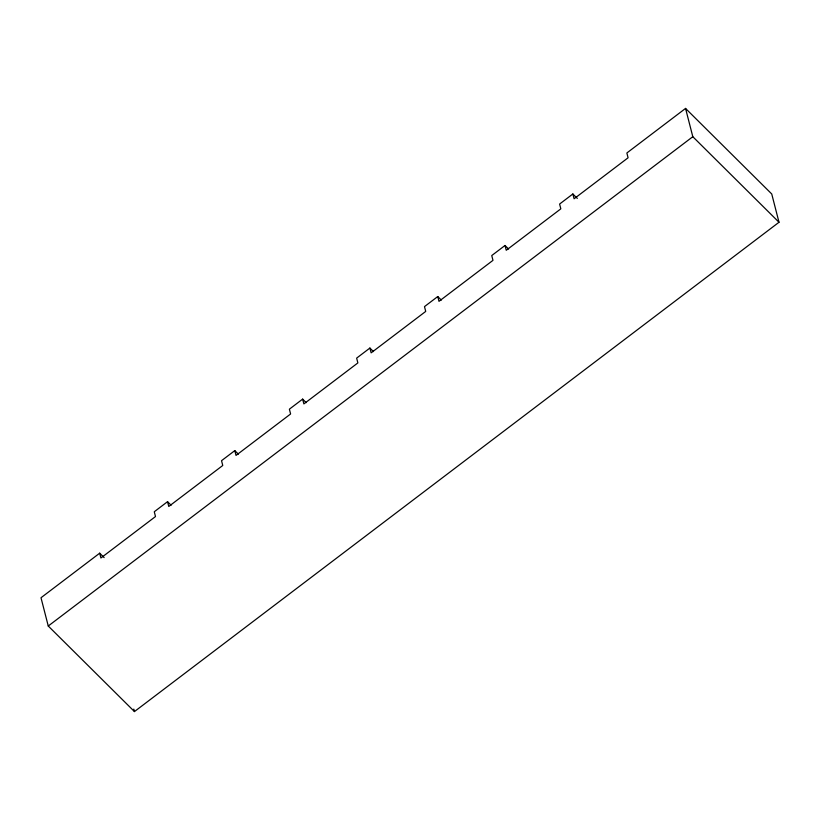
<?xml version="1.0" encoding="UTF-8"?>
<svg xmlns="http://www.w3.org/2000/svg" width="820" height="820" viewBox="0 0 820 820"><rect width="100%" height="100%" fill="white"/><g stroke="black" fill="none" stroke-linecap="round" stroke-linejoin="round"><path stroke-width="1.23" d="M99.691 553.182L41 597.739L48.257 626.019L134.449 711.575L779 222.261L771.743 193.981L685.551 108.424L626.859 152.981L628.089 157.778L574.092 198.768L572.862 193.981L559.599 204.047L560.829 208.844L506.247 250.274L505.017 245.487L491.744 255.553L492.984 260.35L438.987 301.34L437.757 296.543L424.483 306.618L425.723 311.415L371.142 352.846L369.902 348.049L356.638 358.125L357.868 362.922L303.871 403.911L302.641 399.114L289.378 409.18L290.608 413.977L236.027 455.418L234.797 450.621L221.533 460.686L222.763 465.483L168.766 506.473L167.536 501.676L154.273 511.752L155.503 516.549L100.921 557.979L99.691 553.182L104.14 557.6M48.257 626.019L692.808 136.704L685.551 108.424M692.808 136.704L779 222.261M572.862 193.981L577.311 198.399M505.017 245.487L508.574 249.013M437.757 296.543L441.314 300.079M369.902 348.049L373.469 351.585M302.641 399.114L306.208 402.651M234.797 450.621L238.364 454.157M167.536 501.676L171.103 505.212M133.824 709.115L134.449 711.575"/></g></svg>
